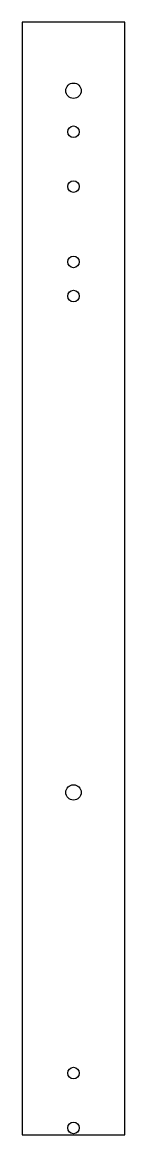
# Model space of a CAD drawing. Header units: millimetres. Extents: x 0 to 30, y 0 to 325.
import ezdxf

# ---------------------------------------------------------------- set-up
doc = ezdxf.new("R2010")
doc.units = ezdxf.units.MM

msp = doc.modelspace()

# ---------------------------------------------------------------- linework, layer by layer
for p, q in [((0, 325), (0, 0)), ((30, 325), (0, 325)), ((30, 0), (30, 325)), ((0, 0), (30, 0))]:
    msp.add_line(p, q)
for centre, radius in [((15, 305), 2.25), ((15, 293), 1.7), ((15, 277), 1.7), ((15, 255), 1.7), ((15, 245), 1.7), ((15, 100), 2.25), ((15, 18), 1.7), ((15, 2), 1.7)]:
    msp.add_circle(centre, radius)

doc.saveas('drawing.dxf')
